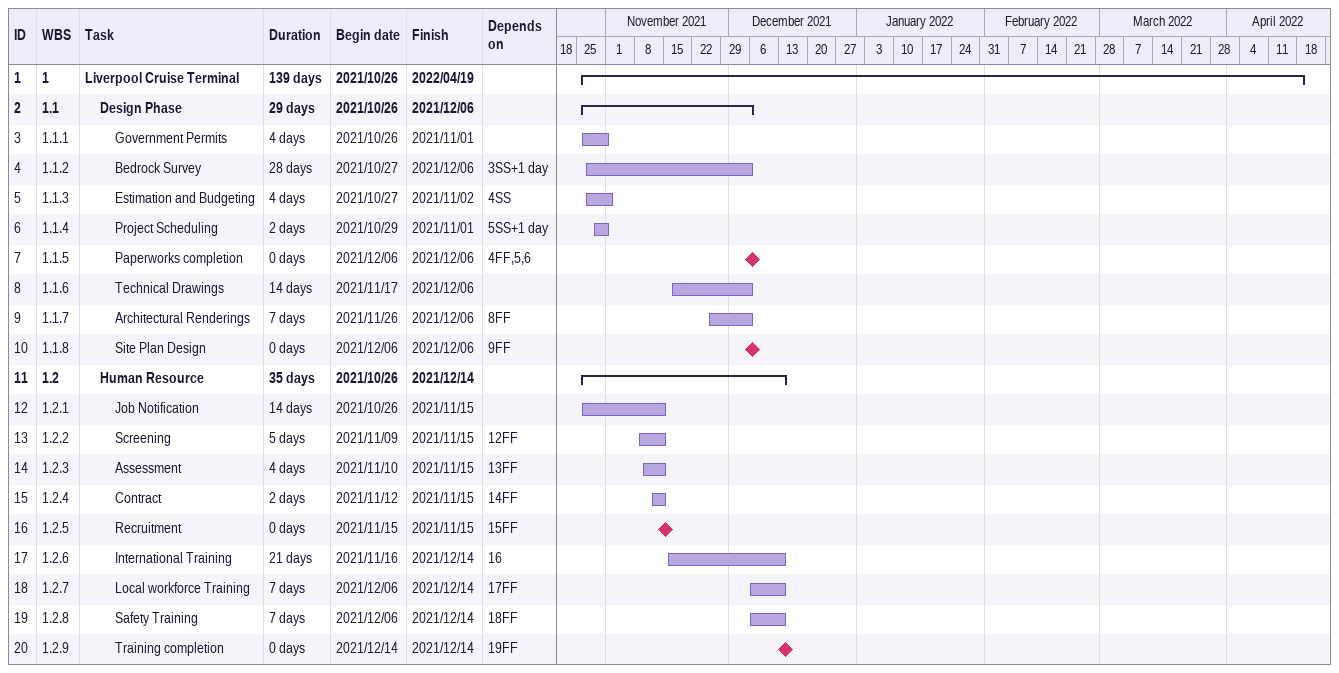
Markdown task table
| ID | WBS | Task | Duration | Start | Finish | Predecessors |
|---|---|---|---|---|---|---|
| 1 | 1 | **Liverpool Cruise Terminal** | 139d | 2021-10-26 | 2022-04-19 |  |
| 2 | 1.1 | **Design Phase** | 29d | 2021-10-26 | 2021-12-06 |  |
| 3 | 1.1.1 | Government Permits | 4d | 2021-10-26 | 2021-11-01 |  |
| 4 | 1.1.2 | Bedrock Survey | 28d | 2021-10-27 | 2021-12-06 | 3SS+1d |
| 5 | 1.1.3 | Estimation and Budgeting | 4d | 2021-10-27 | 2021-11-02 | 4SS |
| 6 | 1.1.4 | Project Scheduling | 2d | 2021-10-29 | 2021-11-01 | 5SS+1d |
| 7 | 1.1.5 | Paperworks completion | 0d | 2021-12-06 | 2021-12-06 | 4FF, 5, 6 |
| 8 | 1.1.6 | Technical Drawings | 14d | 2021-11-17 | 2021-12-06 |  |
| 9 | 1.1.7 | Architectural Renderings | 7d | 2021-11-26 | 2021-12-06 | 8FF |
| 10 | 1.1.8 | Site Plan Design | 0d | 2021-12-06 | 2021-12-06 | 9FF |
| 11 | 1.2 | **Human Resource** | 35d | 2021-10-26 | 2021-12-14 |  |
| 12 | 1.2.1 | Job Notification | 14d | 2021-10-26 | 2021-11-15 |  |
| 13 | 1.2.2 | Screening | 5d | 2021-11-09 | 2021-11-15 | 12FF |
| 14 | 1.2.3 | Assessment | 4d | 2021-11-10 | 2021-11-15 | 13FF |
| 15 | 1.2.4 | Contract | 2d | 2021-11-12 | 2021-11-15 | 14FF |
| 16 | 1.2.5 | Recruitment | 0d | 2021-11-15 | 2021-11-15 | 15FF |
| 17 | 1.2.6 | International Training | 21d | 2021-11-16 | 2021-12-14 | 16 |
| 18 | 1.2.7 | Local workforce Training | 7d | 2021-12-06 | 2021-12-14 | 17FF |
| 19 | 1.2.8 | Safety Training | 7d | 2021-12-06 | 2021-12-14 | 18FF |
| 20 | 1.2.9 | Training completion | 0d | 2021-12-14 | 2021-12-14 | 19FF |
